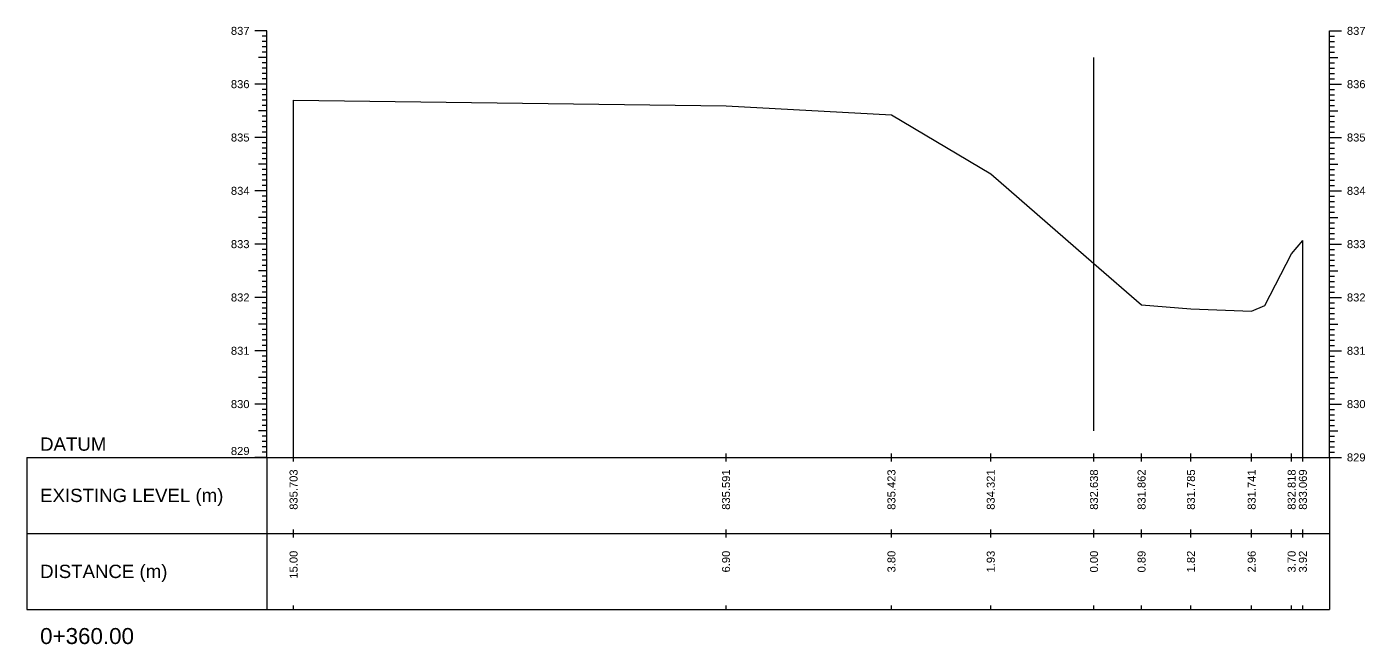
# Model space of a CAD drawing. Header units: millimetres. Extents: x 2757 to 35141, y 547 to 28513.
# Drawn here: x 32429.4 to 32680.2, y 27250.7 to 27366.6 of the extents above; entities that cross this region are included whole.
import ezdxf
from ezdxf.enums import TextEntityAlignment as Align

# ---------------------------------------------------------------- set-up
doc = ezdxf.new("R2010")
doc.units = ezdxf.units.MM
for name, color, linetype in [('CL', 4, 'Continuous'), ('CS_Drawing', 7, 'Continuous'), ('GL', 3, 'Continuous')]:
    doc.layers.add(name, color=color, linetype=linetype)
doc.styles.get("Standard").update_dxf_attribs({"font": 'arial.ttf'})

msp = doc.modelspace()

# ---------------------------------------------------------------- linework, layer by layer
at = {"layer": 'CL', "ltscale": 10}
msp.add_line((32629.35008, 27290.79126), (32629.35008, 27360.79126), dxfattribs=at)
at = {"layer": 'CS_Drawing'}
for p, q in [((32474.35008, 27365.79126), (32472.10008, 27365.79126)), ((32474.35008, 27365.79126), (32472.77508, 27365.79126)), ((32474.35008, 27365.79126), (32473.45008, 27365.79126)), ((32474.35008, 27364.79126), (32473.45008, 27364.79126)), ((32474.35008, 27363.79126), (32473.45008, 27363.79126)), ((32474.35008, 27285.79126), (32474.35008, 27365.79126)), ((32673.50191, 27365.79126), (32675.75191, 27365.79126)), ((32673.50191, 27365.79126), (32675.07691, 27365.79126)), ((32673.50191, 27365.79126), (32674.40191, 27365.79126)), ((32673.50191, 27285.79126), (32673.50191, 27365.79126)), ((32673.50191, 27364.79126), (32674.40191, 27364.79126)), ((32673.50191, 27363.79126), (32674.40191, 27363.79126)), ((32474.35008, 27362.79126), (32473.45008, 27362.79126)), ((32474.35008, 27361.79126), (32473.45008, 27361.79126)), ((32673.50191, 27362.79126), (32674.40191, 27362.79126)), ((32673.50191, 27361.79126), (32674.40191, 27361.79126)), ((32474.35008, 27360.79126), (32472.77508, 27360.79126)), ((32474.35008, 27360.79126), (32473.45008, 27360.79126)), ((32474.35008, 27359.79126), (32473.45008, 27359.79126)), ((32474.35008, 27358.79126), (32473.45008, 27358.79126)), ((32673.50191, 27360.79126), (32675.07691, 27360.79126)), ((32673.50191, 27360.79126), (32674.40191, 27360.79126)), ((32673.50191, 27359.79126), (32674.40191, 27359.79126)), ((32673.50191, 27358.79126), (32674.40191, 27358.79126)), ((32474.35008, 27357.79126), (32473.45008, 27357.79126)), ((32474.35008, 27356.79126), (32473.45008, 27356.79126)), ((32673.50191, 27357.79126), (32674.40191, 27357.79126)), ((32673.50191, 27356.79126), (32674.40191, 27356.79126)), ((32474.35008, 27355.79126), (32472.10008, 27355.79126)), ((32474.35008, 27355.79126), (32472.77508, 27355.79126)), ((32474.35008, 27355.79126), (32473.45008, 27355.79126)), ((32474.35008, 27354.79126), (32473.45008, 27354.79126)), ((32474.35008, 27353.79126), (32473.45008, 27353.79126)), ((32673.50191, 27355.79126), (32675.75191, 27355.79126)), ((32673.50191, 27355.79126), (32675.07691, 27355.79126)), ((32673.50191, 27355.79126), (32674.40191, 27355.79126)), ((32673.50191, 27354.79126), (32674.40191, 27354.79126)), ((32673.50191, 27353.79126), (32674.40191, 27353.79126)), ((32474.35008, 27352.79126), (32473.45008, 27352.79126)), ((32474.35008, 27351.79126), (32473.45008, 27351.79126)), ((32479.35008, 27285.79126), (32479.35008, 27352.82126)), ((32673.50191, 27352.79126), (32674.40191, 27352.79126)), ((32673.50191, 27351.79126), (32674.40191, 27351.79126)), ((32474.35008, 27350.79126), (32472.77508, 27350.79126)), ((32474.35008, 27350.79126), (32473.45008, 27350.79126)), ((32474.35008, 27349.79126), (32473.45008, 27349.79126)), ((32474.35008, 27348.79126), (32473.45008, 27348.79126)), ((32673.50191, 27350.79126), (32675.07691, 27350.79126)), ((32673.50191, 27350.79126), (32674.40191, 27350.79126)), ((32673.50191, 27349.79126), (32674.40191, 27349.79126)), ((32673.50191, 27348.79126), (32674.40191, 27348.79126)), ((32474.35008, 27347.79126), (32473.45008, 27347.79126)), ((32474.35008, 27346.79126), (32473.45008, 27346.79126)), ((32673.50191, 27347.79126), (32674.40191, 27347.79126)), ((32673.50191, 27346.79126), (32674.40191, 27346.79126)), ((32474.35008, 27345.79126), (32472.10008, 27345.79126)), ((32474.35008, 27345.79126), (32472.77508, 27345.79126)), ((32474.35008, 27345.79126), (32473.45008, 27345.79126)), ((32474.35008, 27344.79126), (32473.45008, 27344.79126)), ((32474.35008, 27343.79126), (32473.45008, 27343.79126)), ((32673.50191, 27345.79126), (32675.75191, 27345.79126)), ((32673.50191, 27345.79126), (32675.07691, 27345.79126)), ((32673.50191, 27345.79126), (32674.40191, 27345.79126)), ((32673.50191, 27344.79126), (32674.40191, 27344.79126)), ((32673.50191, 27343.79126), (32674.40191, 27343.79126)), ((32474.35008, 27342.79126), (32473.45008, 27342.79126)), ((32474.35008, 27341.79126), (32473.45008, 27341.79126)), ((32673.50191, 27342.79126), (32674.40191, 27342.79126)), ((32673.50191, 27341.79126), (32674.40191, 27341.79126)), ((32474.35008, 27340.79126), (32472.77508, 27340.79126)), ((32474.35008, 27340.79126), (32473.45008, 27340.79126)), ((32474.35008, 27339.79126), (32473.45008, 27339.79126)), ((32474.35008, 27338.79126), (32473.45008, 27338.79126)), ((32673.50191, 27340.79126), (32675.07691, 27340.79126)), ((32673.50191, 27340.79126), (32674.40191, 27340.79126)), ((32673.50191, 27339.79126), (32674.40191, 27339.79126)), ((32673.50191, 27338.79126), (32674.40191, 27338.79126)), ((32474.35008, 27337.79126), (32473.45008, 27337.79126)), ((32474.35008, 27336.79126), (32473.45008, 27336.79126)), ((32673.50191, 27337.79126), (32674.40191, 27337.79126)), ((32673.50191, 27336.79126), (32674.40191, 27336.79126)), ((32474.35008, 27335.79126), (32472.10008, 27335.79126)), ((32474.35008, 27335.79126), (32472.77508, 27335.79126)), ((32474.35008, 27335.79126), (32473.45008, 27335.79126)), ((32474.35008, 27334.79126), (32473.45008, 27334.79126)), ((32474.35008, 27333.79126), (32473.45008, 27333.79126)), ((32673.50191, 27335.79126), (32675.75191, 27335.79126)), ((32673.50191, 27335.79126), (32675.07691, 27335.79126)), ((32673.50191, 27335.79126), (32674.40191, 27335.79126)), ((32673.50191, 27334.79126), (32674.40191, 27334.79126)), ((32673.50191, 27333.79126), (32674.40191, 27333.79126)), ((32474.35008, 27332.79126), (32473.45008, 27332.79126)), ((32474.35008, 27331.79126), (32473.45008, 27331.79126)), ((32673.50191, 27332.79126), (32674.40191, 27332.79126)), ((32673.50191, 27331.79126), (32674.40191, 27331.79126)), ((32474.35008, 27330.79126), (32472.77508, 27330.79126)), ((32474.35008, 27330.79126), (32473.45008, 27330.79126)), ((32474.35008, 27329.79126), (32473.45008, 27329.79126)), ((32474.35008, 27328.79126), (32473.45008, 27328.79126)), ((32673.50191, 27330.79126), (32675.07691, 27330.79126)), ((32673.50191, 27330.79126), (32674.40191, 27330.79126)), ((32673.50191, 27329.79126), (32674.40191, 27329.79126)), ((32673.50191, 27328.79126), (32674.40191, 27328.79126)), ((32474.35008, 27327.79126), (32473.45008, 27327.79126)), ((32474.35008, 27326.79126), (32473.45008, 27326.79126)), ((32668.50191, 27285.79126), (32668.50191, 27326.48126)), ((32673.50191, 27327.79126), (32674.40191, 27327.79126)), ((32673.50191, 27326.79126), (32674.40191, 27326.79126)), ((32474.35008, 27325.79126), (32472.10008, 27325.79126)), ((32474.35008, 27325.79126), (32472.77508, 27325.79126)), ((32474.35008, 27325.79126), (32473.45008, 27325.79126)), ((32474.35008, 27324.79126), (32473.45008, 27324.79126)), ((32474.35008, 27323.79126), (32473.45008, 27323.79126)), ((32673.50191, 27325.79126), (32675.75191, 27325.79126)), ((32673.50191, 27325.79126), (32675.07691, 27325.79126)), ((32673.50191, 27325.79126), (32674.40191, 27325.79126)), ((32673.50191, 27324.79126), (32674.40191, 27324.79126)), ((32673.50191, 27323.79126), (32674.40191, 27323.79126)), ((32474.35008, 27322.79126), (32473.45008, 27322.79126)), ((32474.35008, 27321.79126), (32473.45008, 27321.79126)), ((32673.50191, 27322.79126), (32674.40191, 27322.79126)), ((32673.50191, 27321.79126), (32674.40191, 27321.79126)), ((32474.35008, 27320.79126), (32472.77508, 27320.79126)), ((32474.35008, 27320.79126), (32473.45008, 27320.79126)), ((32474.35008, 27319.79126), (32473.45008, 27319.79126)), ((32474.35008, 27318.79126), (32473.45008, 27318.79126)), ((32673.50191, 27320.79126), (32675.07691, 27320.79126)), ((32673.50191, 27320.79126), (32674.40191, 27320.79126)), ((32673.50191, 27319.79126), (32674.40191, 27319.79126)), ((32673.50191, 27318.79126), (32674.40191, 27318.79126)), ((32474.35008, 27317.79126), (32473.45008, 27317.79126)), ((32474.35008, 27316.79126), (32473.45008, 27316.79126)), ((32673.50191, 27317.79126), (32674.40191, 27317.79126)), ((32673.50191, 27316.79126), (32674.40191, 27316.79126)), ((32474.35008, 27315.79126), (32472.10008, 27315.79126)), ((32474.35008, 27315.79126), (32472.77508, 27315.79126)), ((32474.35008, 27315.79126), (32473.45008, 27315.79126)), ((32474.35008, 27314.79126), (32473.45008, 27314.79126)), ((32474.35008, 27313.79126), (32473.45008, 27313.79126)), ((32673.50191, 27315.79126), (32675.75191, 27315.79126)), ((32673.50191, 27315.79126), (32675.07691, 27315.79126)), ((32673.50191, 27315.79126), (32674.40191, 27315.79126)), ((32673.50191, 27314.79126), (32674.40191, 27314.79126)), ((32673.50191, 27313.79126), (32674.40191, 27313.79126)), ((32474.35008, 27312.79126), (32473.45008, 27312.79126)), ((32474.35008, 27311.79126), (32473.45008, 27311.79126)), ((32673.50191, 27312.79126), (32674.40191, 27312.79126)), ((32673.50191, 27311.79126), (32674.40191, 27311.79126)), ((32474.35008, 27310.79126), (32472.77508, 27310.79126)), ((32474.35008, 27310.79126), (32473.45008, 27310.79126)), ((32474.35008, 27309.79126), (32473.45008, 27309.79126)), ((32474.35008, 27308.79126), (32473.45008, 27308.79126)), ((32673.50191, 27310.79126), (32675.07691, 27310.79126)), ((32673.50191, 27310.79126), (32674.40191, 27310.79126)), ((32673.50191, 27309.79126), (32674.40191, 27309.79126)), ((32673.50191, 27308.79126), (32674.40191, 27308.79126)), ((32474.35008, 27307.79126), (32473.45008, 27307.79126)), ((32474.35008, 27306.79126), (32473.45008, 27306.79126)), ((32673.50191, 27307.79126), (32674.40191, 27307.79126)), ((32673.50191, 27306.79126), (32674.40191, 27306.79126)), ((32474.35008, 27305.79126), (32472.10008, 27305.79126)), ((32474.35008, 27305.79126), (32472.77508, 27305.79126)), ((32474.35008, 27305.79126), (32473.45008, 27305.79126)), ((32474.35008, 27304.79126), (32473.45008, 27304.79126)), ((32474.35008, 27303.79126), (32473.45008, 27303.79126)), ((32673.50191, 27305.79126), (32675.75191, 27305.79126)), ((32673.50191, 27305.79126), (32675.07691, 27305.79126)), ((32673.50191, 27305.79126), (32674.40191, 27305.79126)), ((32673.50191, 27304.79126), (32674.40191, 27304.79126)), ((32673.50191, 27303.79126), (32674.40191, 27303.79126)), ((32474.35008, 27302.79126), (32473.45008, 27302.79126)), ((32474.35008, 27301.79126), (32473.45008, 27301.79126)), ((32673.50191, 27302.79126), (32674.40191, 27302.79126)), ((32673.50191, 27301.79126), (32674.40191, 27301.79126)), ((32474.35008, 27300.79126), (32472.77508, 27300.79126)), ((32474.35008, 27300.79126), (32473.45008, 27300.79126)), ((32474.35008, 27299.79126), (32473.45008, 27299.79126)), ((32474.35008, 27298.79126), (32473.45008, 27298.79126)), ((32673.50191, 27300.79126), (32675.07691, 27300.79126)), ((32673.50191, 27300.79126), (32674.40191, 27300.79126)), ((32673.50191, 27299.79126), (32674.40191, 27299.79126)), ((32673.50191, 27298.79126), (32674.40191, 27298.79126)), ((32474.35008, 27297.79126), (32473.45008, 27297.79126)), ((32474.35008, 27296.79126), (32473.45008, 27296.79126)), ((32673.50191, 27297.79126), (32674.40191, 27297.79126)), ((32673.50191, 27296.79126), (32674.40191, 27296.79126)), ((32474.35008, 27295.79126), (32472.10008, 27295.79126)), ((32474.35008, 27295.79126), (32472.77508, 27295.79126)), ((32474.35008, 27295.79126), (32473.45008, 27295.79126)), ((32474.35008, 27294.79126), (32473.45008, 27294.79126)), ((32474.35008, 27293.79126), (32473.45008, 27293.79126)), ((32673.50191, 27295.79126), (32675.75191, 27295.79126)), ((32673.50191, 27295.79126), (32675.07691, 27295.79126)), ((32673.50191, 27295.79126), (32674.40191, 27295.79126)), ((32673.50191, 27294.79126), (32674.40191, 27294.79126)), ((32673.50191, 27293.79126), (32674.40191, 27293.79126)), ((32474.35008, 27292.79126), (32473.45008, 27292.79126)), ((32474.35008, 27291.79126), (32473.45008, 27291.79126)), ((32673.50191, 27292.79126), (32674.40191, 27292.79126)), ((32673.50191, 27291.79126), (32674.40191, 27291.79126)), ((32474.35008, 27290.79126), (32472.77508, 27290.79126)), ((32474.35008, 27290.79126), (32473.45008, 27290.79126)), ((32474.35008, 27289.79126), (32473.45008, 27289.79126)), ((32474.35008, 27288.79126), (32473.45008, 27288.79126)), ((32673.50191, 27290.79126), (32675.07691, 27290.79126)), ((32673.50191, 27290.79126), (32674.40191, 27290.79126)), ((32673.50191, 27289.79126), (32674.40191, 27289.79126)), ((32673.50191, 27288.79126), (32674.40191, 27288.79126)), ((32474.35008, 27287.79126), (32473.45008, 27287.79126)), ((32474.35008, 27286.79126), (32473.45008, 27286.79126)), ((32479.35008, 27285.04126), (32479.35008, 27286.54126)), ((32560.39538, 27285.04126), (32560.39538, 27286.54126)), ((32591.39427, 27285.04126), (32591.39427, 27286.54126)), ((32610.00542, 27285.04126), (32610.00542, 27286.54126)), ((32629.35008, 27285.04126), (32629.35008, 27286.54126)), ((32638.26866, 27285.04126), (32638.26866, 27286.54126)), ((32647.52914, 27285.04126), (32647.52914, 27286.54126)), ((32658.90253, 27285.04126), (32658.90253, 27286.54126)), ((32666.39252, 27285.04126), (32666.39252, 27286.54126)), ((32668.50191, 27285.04126), (32668.50191, 27286.54126)), ((32673.50191, 27287.79126), (32674.40191, 27287.79126)), ((32673.50191, 27286.79126), (32674.40191, 27286.79126)), ((32429.35008, 27285.79126), (32474.35008, 27285.79126)), ((32429.35008, 27285.79126), (32429.35008, 27257.29126)), ((32474.35008, 27285.79126), (32472.10008, 27285.79126)), ((32474.35008, 27285.79126), (32472.77508, 27285.79126)), ((32474.35008, 27285.79126), (32473.45008, 27285.79126)), ((32474.35008, 27285.79126), (32673.50191, 27285.79126)), ((32474.35008, 27285.79126), (32474.35008, 27257.29126)), ((32673.50191, 27285.79126), (32675.75191, 27285.79126)), ((32673.50191, 27285.79126), (32675.07691, 27285.79126)), ((32673.50191, 27285.79126), (32674.40191, 27285.79126)), ((32673.50191, 27285.79126), (32673.50191, 27257.29126)), ((32429.35008, 27271.54126), (32474.35008, 27271.54126)), ((32474.35008, 27271.54126), (32673.50191, 27271.54126)), ((32474.35008, 27271.54126), (32673.50191, 27271.54126)), ((32479.35008, 27270.79126), (32479.35008, 27272.29126)), ((32560.39538, 27270.79126), (32560.39538, 27272.29126)), ((32591.39427, 27270.79126), (32591.39427, 27272.29126)), ((32610.00542, 27270.79126), (32610.00542, 27272.29126)), ((32629.35008, 27270.79126), (32629.35008, 27272.29126)), ((32638.26866, 27270.79126), (32638.26866, 27272.29126)), ((32647.52914, 27270.79126), (32647.52914, 27272.29126)), ((32658.90253, 27270.79126), (32658.90253, 27272.29126)), ((32666.39252, 27270.79126), (32666.39252, 27272.29126)), ((32668.50191, 27270.79126), (32668.50191, 27272.29126)), ((32429.35008, 27257.29126), (32474.35008, 27257.29126)), ((32474.35008, 27257.29126), (32673.50191, 27257.29126)), ((32479.35008, 27257.29126), (32479.35008, 27258.04126)), ((32560.39538, 27257.29126), (32560.39538, 27258.04126)), ((32591.39427, 27257.29126), (32591.39427, 27258.04126)), ((32610.00542, 27257.29126), (32610.00542, 27258.04126)), ((32629.35008, 27257.29126), (32629.35008, 27258.04126)), ((32638.26866, 27257.29126), (32638.26866, 27258.04126)), ((32647.52914, 27257.29126), (32647.52914, 27258.04126)), ((32658.90253, 27257.29126), (32658.90253, 27258.04126)), ((32666.39252, 27257.29126), (32666.39252, 27258.04126)), ((32668.50191, 27257.29126), (32668.50191, 27258.04126))]:
    msp.add_line(p, q, dxfattribs=at)
at = {"layer": 'GL'}
msp.add_lwpolyline([(32479.35008, 27352.82126), (32560.39538, 27351.70126), (32591.39427, 27350.02126), (32610.00542, 27339.00126), (32629.35008, 27322.17126), (32638.26866, 27314.41126), (32647.52914, 27313.64126), (32658.90253, 27313.20126), (32661.35603, 27314.29126), (32666.39252, 27323.97126), (32668.50191, 27326.48126)], dxfattribs=at)

# ---------------------------------------------------------------- texts
at = {"layer": 'CS_Drawing'}
for s, p in [('837', (32471.10008, 27365.79126)), ('836', (32471.10008, 27355.79126)), ('835', (32471.10008, 27345.79126)), ('834', (32471.10008, 27335.79126)), ('833', (32471.10008, 27325.79126)), ('832', (32471.10008, 27315.79126)), ('831', (32471.10008, 27305.79126)), ('830', (32471.10008, 27295.79126))]:
    msp.add_text(s, height=1.5, dxfattribs=at).set_placement(p, align=Align.MIDDLE_RIGHT)
for s, height, p in [('837', 1.5, (32676.75191, 27365.79126)), ('836', 1.5, (32676.75191, 27355.79126)), ('835', 1.5, (32676.75191, 27345.79126)), ('834', 1.5, (32676.75191, 27335.79126)), ('833', 1.5, (32676.75191, 27325.79126)), ('832', 1.5, (32676.75191, 27315.79126)), ('831', 1.5, (32676.75191, 27305.79126)), ('830', 1.5, (32676.75191, 27295.79126)), ('DATUM', 2.5, (32431.85008, 27288.29126)), ('829', 1.5, (32676.75191, 27285.79126)), ('829', 1.5, (32676.75191, 27285.79126)), ('EXISTING LEVEL (m)', 2.5, (32431.85008, 27278.66626)), ('DISTANCE (m)', 2.5, (32431.85008, 27264.41626)), ('0+360.00', 3, (32431.85008, 27252.29126))]:
    msp.add_text(s, height=height, dxfattribs=at).set_placement(p, align=Align.MIDDLE_LEFT)
msp.add_text('829', height=1.5, dxfattribs=at).set_placement((32471.10008, 27286.24126), align=Align.RIGHT)
for s, p in [('835.703', (32479.35008, 27283.54126)), ('835.591', (32560.39538, 27283.54126)), ('835.423', (32591.39427, 27283.54126)), ('834.321', (32610.00542, 27283.54126)), ('832.638', (32629.35008, 27283.54126)), ('831.862', (32638.26866, 27283.54126)), ('831.785', (32647.52914, 27283.54126)), ('831.741', (32658.90253, 27283.54126)), ('832.818', (32666.39252, 27283.54126)), ('833.069', (32668.50191, 27283.54126)), ('15.00', (32479.35008, 27268.29126)), ('6.90', (32560.39538, 27268.29126)), ('3.80', (32591.39427, 27268.29126)), ('1.93', (32610.00542, 27268.29126)), ('0.00', (32629.35008, 27268.29126)), ('0.89', (32638.26866, 27268.29126)), ('1.82', (32647.52914, 27268.29126)), ('2.96', (32658.90253, 27268.29126)), ('3.70', (32666.39252, 27268.29126)), ('3.92', (32668.50191, 27268.29126))]:
    msp.add_text(s, height=1.5, rotation=90, dxfattribs=at).set_placement(p, align=Align.MIDDLE_RIGHT)

doc.saveas('drawing.dxf')
